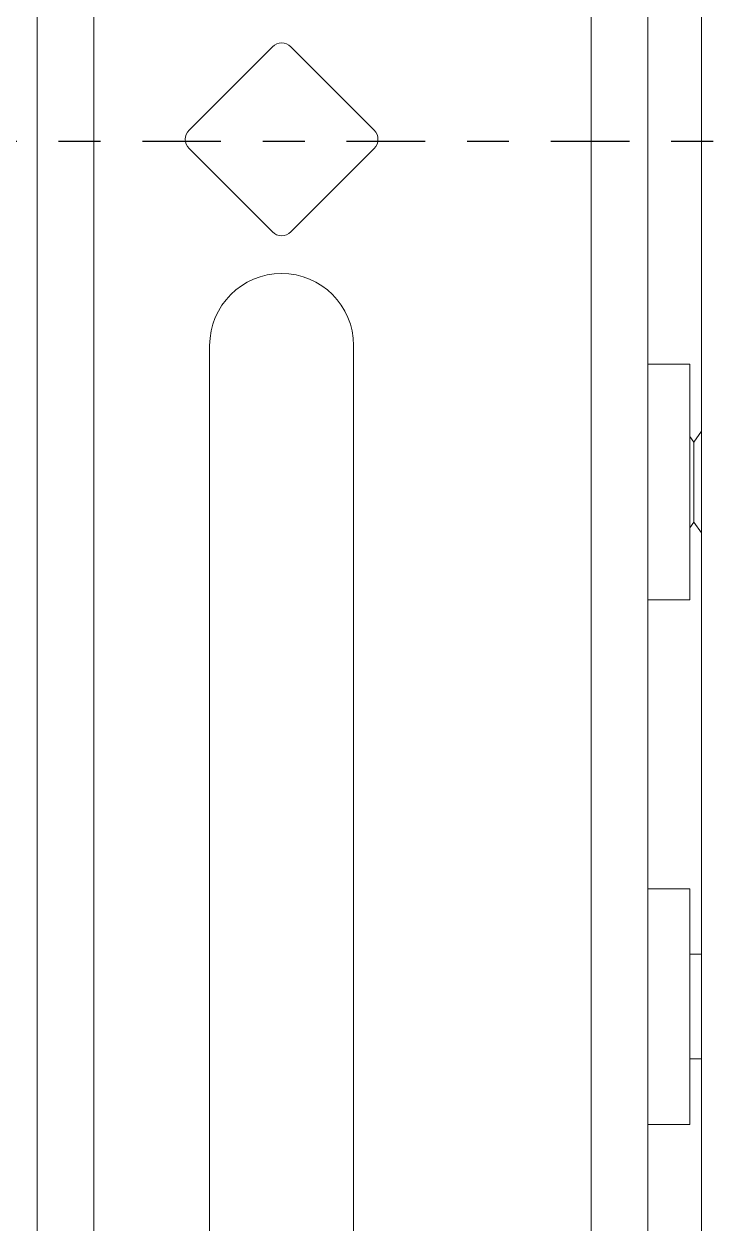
# Model space of a CAD drawing. Extents: x -382 to 1420, y -377 to 265.
# Drawn here: x 230.808 to 232.457, y 1.793 to 4.655 of the extents above; entities that cross this region are included whole.
import ezdxf

# ---------------------------------------------------------------- set-up
doc = ezdxf.new("R2010")
doc.units = 0
doc.header["$MEASUREMENT"] = 0
doc.linetypes.add('CENTER4', pattern=[0.5625, 0.375, -0.0625, 0.0625, -0.0625])
for name, color, linetype in [('AV-Anno-Iden', 154, 'CONTINUOUS'), ('AV-Detl-Dims', 14, 'CONTINUOUS'), ('AV-Detl-Obje-Brkt', 202, 'CONTINUOUS')]:
    doc.layers.add(name, color=color, linetype=linetype)

# ---------------------------------------------------------------- blocks, each defined once
blk = doc.blocks.new('A$C429A2651')
at = {"layer": 'AV-Detl-Obje-Brkt', "linetype": 'Continuous', "lineweight": 15}
for p, q in [((28.5715, 20.9101), (28.5715, 4.4204)), ((28.7073, 20.9101), (28.7073, 4.4204)), ((29.894, 4.4204), (29.894, 20.9101)), ((30.0298, 4.4204), (30.0298, 20.9101)), ((30.1574, 8.0661), (30.1574, 13.4628)), ((28.9345, 12.6873), (29.1333, 12.8861)), ((29.1774, 12.8861), (29.3762, 12.6873)), ((29.1333, 12.4444), (28.9345, 12.6432)), ((29.3762, 12.6432), (29.1774, 12.4444)), ((28.9835, 8.7307), (28.9835, 12.1734)), ((29.3271, 12.1734), (29.3271, 8.7307)), ((30.1297, 12.1286), (30.0298, 12.1286)), ((30.1297, 11.8234), (30.1297, 12.1286)), ((30.1574, 11.9688), (30.1391, 11.9427)), ((30.1391, 11.9427), (30.1297, 11.9561)), ((30.1391, 11.7523), (30.1391, 11.9427)), ((30.1297, 11.5664), (30.1297, 11.8234)), ((30.1297, 11.7389), (30.1391, 11.7523)), ((30.1391, 11.7523), (30.1574, 11.7262)), ((30.0298, 11.5664), (30.1297, 11.5664)), ((30.1297, 10.8778), (30.0298, 10.8778)), ((30.1297, 10.5736), (30.1297, 10.8778)), ((30.1574, 10.7217), (30.1297, 10.7217)), ((30.1297, 10.3157), (30.1297, 10.5736)), ((30.1297, 10.4718), (30.1574, 10.4718)), ((30.0298, 10.3157), (30.1297, 10.3157))]:
    blk.add_line(p, q, dxfattribs=at)
for centre, radius, start, end in [((29.1553, 12.864), 0.0312, 45, 135), ((28.9565, 12.6652), 0.0312, 135, 225), ((29.3541, 12.6652), 0.0312, 315, 45), ((29.1553, 12.4665), 0.0312, 225, 315), ((29.1553, 12.1734), 0.1718, 0, 180)]:
    blk.add_arc(centre, radius, start, end, dxfattribs=at)

msp = doc.modelspace()

# ---------------------------------------------------------------- linework, layer by layer
at = {"layer": 'AV-Detl-Dims', "linetype": 'CENTER4', "ltscale": 0.5}
msp.add_lwpolyline([(184.29069, 4.37568), (252.34595, 4.37568)], dxfattribs=at)

# ---------------------------------------------------------------- block references
at = {"layer": 'AV-Anno-Iden'}
msp.add_blockref('A$C429A2651', (202.26765, -8.28517), dxfattribs=at)

doc.saveas('drawing.dxf')
